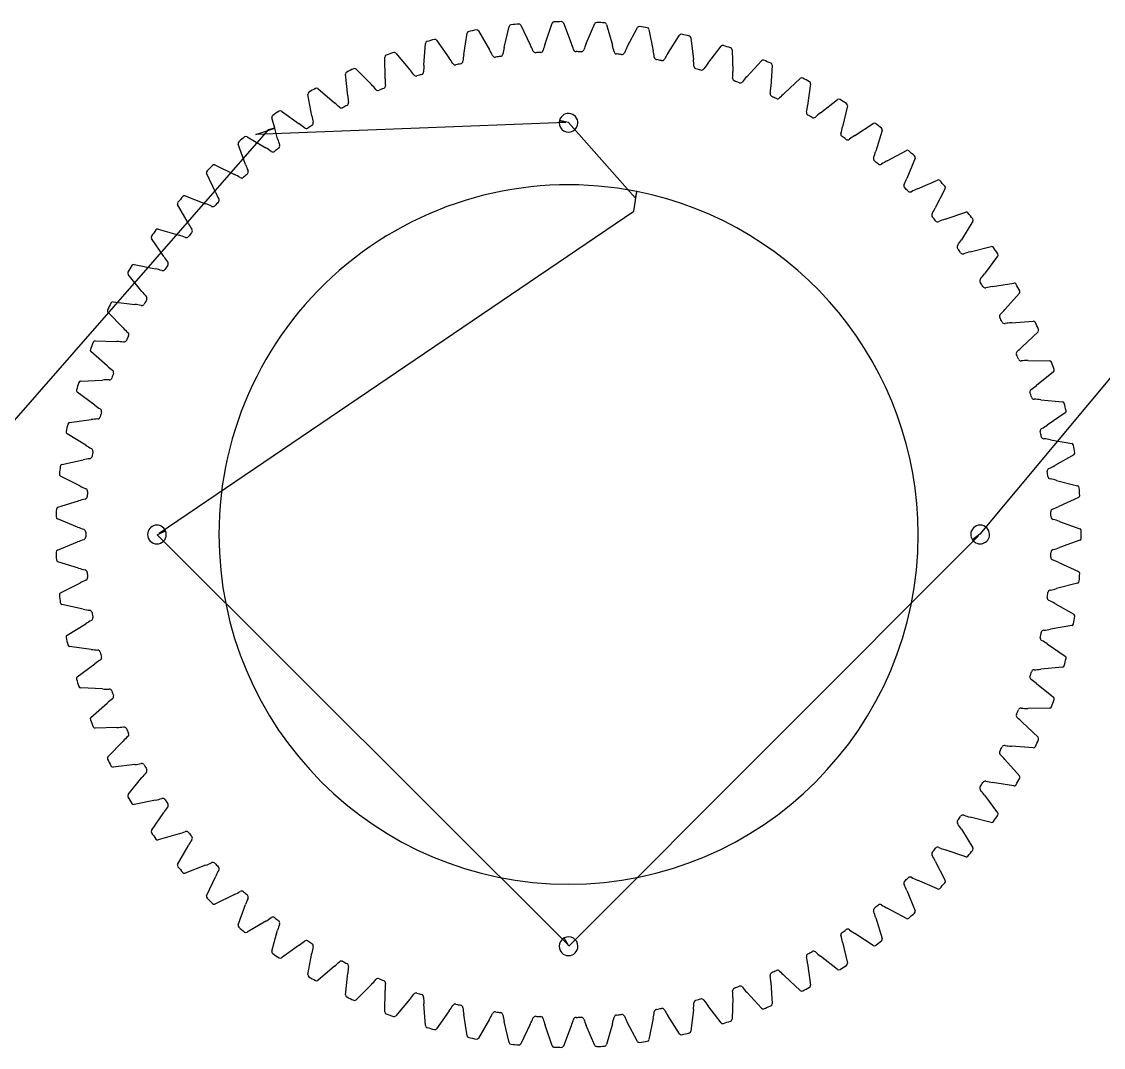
# Model space of a CAD drawing. Header units: inches. Extents: x 0.1 to 47.9, y 0.4 to 46.5.
# Drawn here: x 23.89 to 32.02, y 0.4 to 8.1 of the extents above; entities that cross this region are included whole.
import ezdxf

# ---------------------------------------------------------------- set-up
doc = ezdxf.new("R2010")
doc.units = ezdxf.units.IN
for name, color, linetype in [('10', 7, 'CONTINUOUS'), ('3', 7, 'CONTINUOUS'), ('9', 7, 'CONTINUOUS')]:
    doc.layers.add(name, color=color, linetype=linetype)

msp = doc.modelspace()

# ---------------------------------------------------------------- linework, layer by layer
at = {"layer": '10', "color": 10, "linetype": 'CONTINUOUS'}
for p, q in [((27.9798, 7.3437), (25.6516, 7.2535)), ((28.5002, 6.776), (28.0007, 7.3435)), ((25.7457, 7.2882), (23.0888, 4.2525)), ((33.2706, 6.8697), (31.0888, 4.2525)), ((24.9274, 4.2598), (28.4893, 6.6763)), ((27.9885, 1.1764), (24.9107, 4.2472)), ((31.0748, 4.2369), (28.0027, 1.161))]:
    msp.add_line(p, q, dxfattribs=at)
at = {"layer": '3', "color": 3, "linetype": 'CONTINUOUS'}
for p, q in [((27.517, 7.9052), (27.5554, 8.0639)), ((27.6419, 8.073), (27.7125, 7.9257)), ((27.8246, 7.9327), (27.8761, 8.0877)), ((27.9631, 8.0895), (28.021, 7.9369)), ((28.1334, 7.9345), (28.1977, 8.0846)), ((28.2845, 8.0791), (28.3295, 7.9222)), ((28.4412, 7.9104), (28.5179, 8.0546)), ((28.6039, 8.0419), (28.6356, 7.8817)), ((27.0094, 7.9597), (27.1035, 7.8263)), ((27.2129, 7.8519), (27.2378, 8.0133)), ((27.3233, 8.0296), (27.4059, 7.8887)), ((28.746, 7.8607), (28.8344, 7.9979)), ((28.9191, 7.9781), (28.9373, 7.8158)), ((26.9142, 7.7734), (26.9256, 7.9363)), ((29.0455, 7.7856), (29.1451, 7.915)), ((29.2278, 7.8881), (29.2324, 7.7249)), ((26.6232, 7.6702), (26.6209, 7.8335)), ((26.7024, 7.8638), (26.8074, 7.7387)), ((29.3377, 7.6857), (29.4478, 7.8063)), ((26.4046, 7.7426), (26.5196, 7.6267)), ((29.5279, 7.7726), (29.5188, 7.6096)), ((26.3418, 7.543), (26.3259, 7.7055)), ((29.6205, 7.5617), (29.7403, 7.6727)), ((26.1179, 7.5968), (26.2423, 7.491)), ((29.8173, 7.6324), (29.7946, 7.4707)), ((26.0721, 7.3927), (26.0426, 7.5533)), ((29.8919, 7.4145), (30.0206, 7.5151)), ((25.8445, 7.4276), (25.9772, 7.3325)), ((30.094, 7.4685), (30.0578, 7.3092)), ((25.7945, 7.2992), (25.7731, 7.3779)), ((30.1501, 7.2451), (30.2867, 7.3345)), ((25.5862, 7.2361), (25.7264, 7.1524)), ((25.8159, 7.2204), (25.7945, 7.2992)), ((30.356, 7.2819), (30.3066, 7.1263)), ((25.575, 7.0272), (25.5191, 7.1806)), ((30.3931, 7.0547), (30.5368, 7.1324)), ((30.6014, 7.0742), (30.5392, 6.9232)), ((25.3447, 7.0236), (25.4915, 6.952)), ((25.3511, 6.8145), (25.2826, 6.9628)), ((30.6194, 6.8446), (30.7691, 6.91)), ((30.8286, 6.8466), (30.754, 6.7014)), ((25.122, 6.7917), (25.2742, 6.7326)), ((25.1458, 6.5839), (25.0651, 6.7259)), ((30.8274, 6.6163), (30.9819, 6.669)), ((31.036, 6.6008), (30.9494, 6.4623)), ((24.9194, 6.542), (25.076, 6.4958)), ((24.9605, 6.3369), (24.8683, 6.4716)), ((31.0155, 6.3714), (31.1739, 6.4109)), ((31.222, 6.3385), (31.1242, 6.2078)), ((24.7384, 6.2761), (24.8984, 6.2433)), ((24.7966, 6.0752), (24.6933, 6.2017)), ((31.1824, 6.1117), (31.3436, 6.1378)), ((31.3855, 6.0616), (31.2771, 5.9395)), ((24.5803, 5.9961), (24.7424, 5.9768)), ((24.6551, 5.8007), (24.5416, 5.9182)), ((31.327, 5.8388), (31.4898, 5.8514)), ((31.5252, 5.7719), (31.4069, 5.6593)), ((24.4462, 5.7038), (24.6094, 5.6981)), ((24.537, 5.5154), (24.4142, 5.623)), ((31.4483, 5.5549), (31.6116, 5.5537)), ((31.6402, 5.4716), (31.5129, 5.3693)), ((24.337, 5.4014), (24.5001, 5.4093)), ((24.4433, 5.2212), (24.3118, 5.3181)), ((31.5454, 5.2617), (31.708, 5.247)), ((31.7296, 5.1627), (31.5943, 5.0714)), ((24.2535, 5.0908), (24.4154, 5.1124)), ((24.3745, 4.9202), (24.2354, 5.0057)), ((31.6176, 4.9615), (31.7784, 4.9332)), ((24.1963, 4.7744), (24.3558, 4.8094)), ((31.7929, 4.8474), (31.6504, 4.7678)), ((24.3311, 4.6145), (24.1854, 4.6881)), ((31.6645, 4.6563), (31.8223, 4.6146)), ((24.1657, 4.4542), (24.3217, 4.5025)), ((31.8296, 4.5279), (31.6809, 4.4605)), ((24.3135, 4.3062), (24.1621, 4.3673)), ((31.6856, 4.3483), (31.8395, 4.2935)), ((24.1621, 4.1327), (24.3135, 4.1938)), ((31.8395, 4.2065), (31.6856, 4.1517)), ((24.3217, 3.9975), (24.1657, 4.0458)), ((31.6809, 4.0395), (31.8296, 3.9721)), ((24.1854, 3.8119), (24.3311, 3.8855)), ((31.8223, 3.8854), (31.6645, 3.8437)), ((24.3558, 3.6906), (24.1963, 3.7256)), ((31.6504, 3.7322), (31.7929, 3.6526)), ((24.2354, 3.4943), (24.3745, 3.5798)), ((31.7784, 3.5668), (31.6176, 3.5385)), ((31.5943, 3.4286), (31.7296, 3.3373)), ((24.4154, 3.3876), (24.2535, 3.4092)), ((24.3118, 3.1819), (24.4433, 3.2788)), ((31.708, 3.253), (31.5454, 3.2383)), ((24.5001, 3.0907), (24.337, 3.0986)), ((31.5129, 3.1307), (31.6402, 3.0284)), ((24.4142, 2.877), (24.537, 2.9846)), ((31.6116, 2.9463), (31.4483, 2.9451)), ((24.6094, 2.8019), (24.4462, 2.7962)), ((31.4069, 2.8407), (31.5252, 2.7281)), ((24.5416, 2.5818), (24.6551, 2.6993)), ((31.4898, 2.6486), (31.327, 2.6612)), ((24.7424, 2.5232), (24.5803, 2.5039)), ((31.2771, 2.5605), (31.3855, 2.4384)), ((24.6933, 2.2983), (24.7966, 2.4248)), ((31.3436, 2.3622), (31.1824, 2.3883)), ((31.1242, 2.2922), (31.222, 2.1615)), ((24.8984, 2.2567), (24.7384, 2.2239)), ((24.8683, 2.0284), (24.9605, 2.1631)), ((31.1739, 2.0891), (31.0155, 2.1286)), ((30.9494, 2.0377), (31.036, 1.8992)), ((25.076, 2.0042), (24.9194, 1.958)), ((25.0651, 1.7741), (25.1458, 1.9161)), ((30.9819, 1.831), (30.8274, 1.8837)), ((30.754, 1.7986), (30.8286, 1.6534)), ((25.2742, 1.7674), (25.122, 1.7083)), ((25.2826, 1.5372), (25.3511, 1.6855)), ((30.7691, 1.59), (30.6194, 1.6554)), ((25.4915, 1.548), (25.3447, 1.4764)), ((30.5392, 1.5768), (30.6014, 1.4258)), ((25.5191, 1.3194), (25.575, 1.4728)), ((30.5368, 1.3676), (30.3931, 1.4453)), ((25.7264, 1.3476), (25.5862, 1.2639)), ((30.3066, 1.3737), (30.356, 1.2181)), ((25.7731, 1.1221), (25.8159, 1.2796)), ((30.2867, 1.1655), (30.1501, 1.2549)), ((25.9772, 1.1675), (25.8445, 1.0724)), ((30.0578, 1.1908), (30.094, 1.0315)), ((26.0426, 0.9467), (26.0721, 1.1073)), ((30.0206, 0.9849), (29.8919, 1.0855)), ((26.2423, 1.009), (26.1179, 0.9032)), ((29.7946, 1.0293), (29.8173, 0.8676)), ((26.3259, 0.7945), (26.3418, 0.957)), ((29.7403, 0.8273), (29.6205, 0.9383)), ((26.5196, 0.8733), (26.4046, 0.7574)), ((26.6209, 0.6665), (26.6232, 0.8298)), ((29.4478, 0.6937), (29.3377, 0.8143)), ((29.5188, 0.8904), (29.5279, 0.7274)), ((26.8074, 0.7613), (26.7024, 0.6362)), ((29.2324, 0.7751), (29.2278, 0.6119)), ((26.9256, 0.5637), (26.9142, 0.7266)), ((27.1035, 0.6737), (27.0094, 0.5403)), ((28.9373, 0.6842), (28.9191, 0.5219)), ((29.1451, 0.585), (29.0455, 0.7144)), ((27.2378, 0.4867), (27.2129, 0.6481)), ((27.4059, 0.6113), (27.3233, 0.4704)), ((27.5554, 0.4361), (27.517, 0.5948)), ((27.7125, 0.5743), (27.6419, 0.427)), ((28.3295, 0.5778), (28.2845, 0.4209)), ((28.5179, 0.4454), (28.4412, 0.5896)), ((28.6356, 0.6183), (28.6039, 0.4581)), ((28.8344, 0.5021), (28.746, 0.6393)), ((27.8761, 0.4123), (27.8246, 0.5673)), ((28.021, 0.5631), (27.9631, 0.4105)), ((28.1977, 0.4154), (28.1334, 0.5655))]:
    msp.add_line(p, q, dxfattribs=at)
for centre, radius, start, end in [((27.5707, 8.0602), 0.0157, 96.4288, 166.3991), ((28, 4.25), 3.85, 95.5712, 96.4288), ((27.6278, 8.0662), 0.0157, 25.6009, 95.5712), ((27.891, 8.0827), 0.0157, 91.6288, 161.5991), ((28, 4.25), 3.85, 90.7712, 91.6288), ((27.9484, 8.0839), 0.0157, 20.8009, 90.7712), ((28.2121, 8.0784), 0.0157, 86.8288, 156.7991), ((28, 4.25), 3.85, 85.9712, 86.8288), ((28.2694, 8.0748), 0.0157, 16.0009, 85.9712), ((28.5317, 8.0472), 0.0157, 82.0288, 151.9991), ((28, 4.25), 3.85, 81.1712, 82.0288), ((28.5885, 8.0389), 0.0157, 11.2009, 81.1712), ((28, 4.25), 3.85, 105.1712, 106.0288), ((26.9966, 7.9507), 0.0157, 35.2009, 105.1712), ((27.2534, 8.0109), 0.0157, 101.2288, 171.1991), ((28, 4.25), 3.85, 100.3712, 101.2288), ((27.3097, 8.0216), 0.0157, 30.4009, 100.3712), ((28.8476, 7.9894), 0.0157, 77.2288, 147.1991), ((28, 4.25), 3.85, 76.3712, 77.2288), ((28.9035, 7.9763), 0.0157, 6.4009, 76.3712), ((26.9413, 7.9352), 0.0157, 106.0288, 175.9991), ((27.0605, 7.6708), 0.4084, 25.26406, 32.25763), ((27.9107, 7.7963), 0.4084, 164.54237, 171.53594), ((27.3501, 7.7374), 0.4084, 20.46406, 27.45763), ((27.7523, 7.8875), 0.0209, 200.46406, 273.89603), ((27.7899, 7.8898), 0.0209, 273.30397, 346.73594), ((28.2077, 7.7913), 0.4084, 159.74237, 166.73594), ((27.6442, 7.7795), 0.4084, 15.66406, 22.65763), ((28.0575, 7.8954), 0.0209, 195.66406, 269.09603), ((28.0952, 7.8947), 0.0209, 268.50397, 341.93594), ((28.5033, 7.7615), 0.4084, 154.94237, 161.93594), ((27.9407, 7.7969), 0.4084, 10.86406, 17.85763), ((28.7954, 7.7071), 0.4084, 150.14237, 157.13594), ((28.2378, 7.7895), 0.4084, 6.06406, 13.05763), ((29.1575, 7.9054), 0.0157, 72.4288, 142.3991), ((28, 4.25), 3.85, 71.5712, 72.4288), ((29.2121, 7.8877), 0.0157, 1.6009, 71.5712), ((26.6366, 7.8337), 0.0157, 110.8288, 180.7991), ((28, 4.25), 3.85, 109.9712, 110.8288), ((26.6904, 7.8537), 0.0157, 40.0009, 109.9712), ((26.7776, 7.5802), 0.4084, 30.06406, 37.05763), ((27.1858, 7.8038), 0.0209, 282.90397, 356.33594), ((27.6142, 7.7764), 0.4084, 169.34237, 176.33594), ((27.4488, 7.854), 0.0209, 205.26406, 278.69603), ((28, 4.25), 3.625, 98.10397, 98.69603), ((27.486, 7.8595), 0.0209, 278.10397, 351.53594), ((28, 4.25), 3.625, 93.30397, 93.89603), ((28, 4.25), 3.625, 88.50397, 89.09603), ((28.3624, 7.8778), 0.0209, 190.86406, 264.29603), ((28, 4.25), 3.625, 83.70397, 84.29603), ((28.3998, 7.8739), 0.0209, 263.70397, 337.13594), ((28.6647, 7.8348), 0.0209, 186.06406, 259.49603), ((28, 4.25), 3.625, 78.90397, 79.49603), ((28.7017, 7.8277), 0.0209, 258.90397, 332.33594), ((29.0819, 7.6284), 0.4084, 145.34237, 152.33594), ((28.5331, 7.7571), 0.4084, 1.26406, 8.25763), ((29.4594, 7.7957), 0.0157, 67.6288, 137.5991), ((28, 4.25), 3.85, 66.7712, 67.6288), ((26.3415, 7.7071), 0.0157, 115.6288, 185.5991), ((28, 4.25), 3.85, 114.7712, 115.6288), ((26.3934, 7.7315), 0.0157, 44.8009, 114.7712), ((26.5032, 7.4662), 0.4084, 34.86406, 41.85763), ((26.8913, 7.7232), 0.0209, 287.70397, 1.13594), ((27.3205, 7.7317), 0.4084, 174.14237, 181.13594), ((27.1491, 7.7952), 0.0209, 210.06406, 283.49603), ((28, 4.25), 3.625, 102.90397, 103.49603), ((28.9623, 7.7666), 0.0209, 181.26406, 254.69603), ((28, 4.25), 3.625, 74.10397, 74.69603), ((28.9986, 7.7565), 0.0209, 254.10397, 327.53594), ((29.3608, 7.526), 0.4084, 140.54237, 147.53594), ((28.8247, 7.7002), 0.4084, 356.46406, 3.45763), ((29.5123, 7.7735), 0.0157, 356.8009, 66.7712), ((27.0316, 7.6627), 0.4084, 178.94237, 185.93594), ((26.8555, 7.7116), 0.0209, 214.86406, 288.29603), ((28, 4.25), 3.625, 107.70397, 108.29603), ((29.2532, 7.6738), 0.0209, 176.46406, 249.89603), ((28, 4.25), 3.625, 69.30397, 69.89603), ((29.2885, 7.6606), 0.0209, 249.30397, 322.73594), ((29.6302, 7.4007), 0.4084, 135.74237, 142.73594), ((29.7509, 7.6612), 0.0157, 62.8288, 132.7991), ((28, 4.25), 3.85, 61.9712, 62.8288), ((29.8018, 7.6346), 0.0157, 352.0009, 61.9712), ((26.0581, 7.5562), 0.0157, 120.4288, 190.3991), ((28, 4.25), 3.85, 119.5712, 120.4288), ((26.1078, 7.5848), 0.0157, 49.6009, 119.5712), ((26.2393, 7.3297), 0.4084, 39.66406, 46.65763), ((26.5698, 7.6037), 0.0209, 219.66406, 293.09603), ((28, 4.25), 3.625, 112.50397, 113.09603), ((26.6045, 7.6183), 0.0209, 292.50397, 5.93594), ((29.5353, 7.5569), 0.0209, 171.66406, 245.09603), ((29.1105, 7.6191), 0.4084, 351.66406, 358.65763), ((29.8881, 7.2532), 0.4084, 130.94237, 137.93594), ((25.9878, 7.1715), 0.4084, 44.46406, 51.45763), ((26.3276, 7.4897), 0.0209, 297.30397, 10.73594), ((26.7494, 7.5697), 0.4084, 183.74237, 190.73594), ((28, 4.25), 3.625, 64.50397, 65.09603), ((29.5694, 7.5408), 0.0209, 244.50397, 317.93594), ((30.0302, 7.5027), 0.0157, 58.0288, 127.9991), ((28, 4.25), 3.85, 57.1712, 58.0288), ((30.0787, 7.4719), 0.0157, 347.2009, 57.1712), ((25.7882, 7.3821), 0.0157, 125.2288, 195.1991), ((28, 4.25), 3.85, 124.3712, 125.2288), ((25.8353, 7.4148), 0.0157, 54.4009, 124.3712), ((26.476, 7.4534), 0.4084, 188.54237, 195.53594), ((26.2942, 7.4722), 0.0209, 224.46406, 297.89603), ((28, 4.25), 3.625, 117.30397, 117.89603), ((28, 7.3406), 0.0703, 345, 165), ((29.8066, 7.4168), 0.0209, 166.86406, 240.29603), ((29.3885, 7.5144), 0.4084, 346.86406, 353.85763), ((28, 4.25), 3.625, 59.70397, 60.29603), ((30.1328, 7.0847), 0.4084, 126.14237, 133.13594), ((25.7504, 6.9929), 0.4084, 49.26406, 56.25763), ((28, 4.25), 3.625, 122.10397, 122.69603), ((26.0624, 7.3384), 0.0209, 302.10397, 15.53594), ((28, 7.3406), 0.0703, 165, 345), ((29.8392, 7.398), 0.0209, 239.70397, 313.13594), ((30.2953, 7.3214), 0.0157, 53.2288, 123.1991), ((28, 4.25), 3.85, 52.3712, 53.2288), ((28, 4.25), 3.85, 129.1712, 130.0288), ((25.5781, 7.2226), 0.0157, 59.2009, 129.1712), ((26.0306, 7.3182), 0.0209, 229.26406, 302.69603), ((30.0653, 7.2545), 0.0209, 162.06406, 235.49603), ((29.6568, 7.3867), 0.4084, 342.06406, 349.05763), ((28, 4.25), 3.625, 54.90397, 55.49603), ((30.3625, 6.8963), 0.4084, 121.34237, 128.33594), ((30.341, 7.2867), 0.0157, 342.4009, 52.3712), ((25.5339, 7.186), 0.0157, 130.0288, 199.9991), ((25.5288, 6.795), 0.4084, 54.06406, 61.05763), ((28, 4.25), 3.625, 126.90397, 127.49603), ((26.2133, 7.3146), 0.4084, 193.34237, 200.33594), ((25.8107, 7.1654), 0.0209, 306.90397, 20.33594), ((30.0962, 7.233), 0.0209, 234.90397, 308.33594), ((25.7807, 7.1426), 0.0209, 234.06406, 307.49603), ((30.3094, 7.0712), 0.0209, 157.26406, 230.69603), ((29.9135, 7.2371), 0.4084, 337.26406, 344.25763), ((30.5442, 7.1186), 0.0157, 48.4288, 118.3991), ((28, 4.25), 3.85, 47.5712, 48.4288), ((30.5869, 7.0802), 0.0157, 337.6009, 47.5712), ((28, 4.25), 3.85, 133.9712, 134.8288), ((25.3379, 7.0095), 0.0157, 64.0009, 133.9712), ((25.9631, 7.1544), 0.4084, 198.14237, 205.13594), ((28, 4.25), 3.625, 50.10397, 50.69603), ((30.3385, 7.0472), 0.0209, 230.10397, 303.53594), ((30.5756, 6.6893), 0.4084, 116.54237, 123.53594), ((25.2969, 6.9693), 0.0157, 134.8288, 204.7991), ((25.3245, 6.5793), 0.4084, 58.86406, 65.85763), ((25.5465, 6.9468), 0.0209, 238.86406, 312.29603), ((28, 4.25), 3.625, 131.70397, 132.29603), ((25.5744, 6.972), 0.0209, 311.70397, 25.13594), ((30.1567, 7.0665), 0.4084, 332.46406, 339.45763), ((30.7754, 6.8956), 0.0157, 43.6288, 113.5991), ((28, 4.25), 3.85, 42.7712, 43.6288), ((28, 4.25), 2.625, 78.75, 180), ((28, 4.25), 2.625, 360, 78.75), ((30.5374, 6.868), 0.0209, 152.46406, 225.89603), ((28, 4.25), 3.625, 45.30397, 45.89603), ((30.5643, 6.8417), 0.0209, 225.30397, 298.73594), ((30.7707, 6.4652), 0.4084, 111.74237, 118.73594), ((30.8146, 6.8538), 0.0157, 332.8009, 42.7712), ((25.0788, 6.7336), 0.0157, 139.6288, 209.5991), ((28, 4.25), 3.85, 138.7712, 139.6288), ((25.1163, 6.7771), 0.0157, 68.8009, 138.7712), ((28, 4.25), 3.625, 136.50397, 137.09603), ((25.7272, 6.9737), 0.4084, 202.94237, 209.93594), ((25.3552, 6.7595), 0.0209, 316.50397, 29.93594), ((25.1389, 6.3473), 0.4084, 63.66406, 70.65763), ((25.3294, 6.732), 0.0209, 243.66406, 317.09603), ((30.3848, 6.8762), 0.4084, 327.66406, 334.65763), ((30.987, 6.6541), 0.0157, 38.8288, 108.7991), ((28, 4.25), 3.85, 37.9712, 38.8288), ((25.5073, 6.774), 0.4084, 207.74237, 214.73594), ((30.7476, 6.6465), 0.0209, 147.66406, 221.09603), ((28, 4.25), 3.625, 40.50397, 41.09603), ((30.7722, 6.618), 0.0209, 220.50397, 293.93594), ((30.9464, 6.2256), 0.4084, 106.94237, 113.93594), ((31.0226, 6.6091), 0.0157, 328.0009, 37.9712), ((28, 4.25), 3.85, 143.5712, 144.4288), ((24.9149, 6.5269), 0.0157, 73.6009, 143.5712), ((28, 4.25), 3.625, 141.30397, 141.89603), ((25.1545, 6.5294), 0.0209, 321.30397, 34.73594), ((24.8812, 6.4805), 0.0157, 144.4288, 214.3991), ((24.9735, 6.1005), 0.4084, 68.46406, 75.45763), ((25.1311, 6.4998), 0.0209, 248.46406, 321.89603), ((30.9385, 6.4082), 0.0209, 142.86406, 216.29603), ((30.5962, 6.6674), 0.4084, 322.86406, 329.85763), ((25.3048, 6.5566), 0.4084, 212.54237, 219.53594), ((28, 4.25), 3.625, 35.70397, 36.29603), ((30.9606, 6.3777), 0.0209, 215.70397, 289.13594), ((31.1014, 5.9721), 0.4084, 102.14237, 109.13594), ((31.1777, 6.3957), 0.0157, 34.0288, 103.9991), ((28, 4.25), 3.85, 33.1712, 34.0288), ((31.2095, 6.3479), 0.0157, 323.2009, 33.1712), ((28, 4.25), 3.85, 148.3712, 149.2288), ((24.7352, 6.2608), 0.0157, 78.4009, 148.3712), ((28, 4.25), 3.625, 146.10397, 146.69603), ((24.9737, 6.2833), 0.0209, 326.10397, 39.53594), ((24.7055, 6.2117), 0.0157, 149.2288, 219.1991), ((24.8292, 5.8408), 0.4084, 73.26406, 80.25763), ((24.9529, 6.2519), 0.0209, 253.26406, 326.69603), ((30.7894, 6.4417), 0.4084, 318.06406, 325.05763), ((31.1088, 6.1548), 0.0209, 138.06406, 211.49603), ((28, 4.25), 3.625, 30.90397, 31.49603), ((31.1283, 6.1225), 0.0209, 210.90397, 284.33594), ((31.2346, 5.7066), 0.4084, 97.34237, 104.33594), ((31.3461, 6.1223), 0.0157, 29.2288, 99.1991), ((28, 4.25), 3.85, 28.3712, 29.2288), ((25.1213, 6.3229), 0.4084, 217.34237, 224.33594), ((28, 4.25), 3.625, 150.90397, 151.49603), ((24.8142, 6.0229), 0.0209, 330.90397, 44.33594), ((31.3737, 6.072), 0.0157, 318.4009, 28.3712), ((24.5529, 5.9291), 0.0157, 154.0288, 223.9991), ((28, 4.25), 3.85, 153.1712, 154.0288), ((24.5784, 5.9805), 0.0157, 83.2009, 153.1712), ((24.7073, 5.5699), 0.4084, 78.06406, 85.05763), ((24.796, 5.9899), 0.0209, 258.06406, 331.49603), ((30.963, 6.2006), 0.4084, 313.26406, 320.25763), ((31.2573, 5.8879), 0.0209, 133.26406, 206.69603), ((28, 4.25), 3.625, 26.10397, 26.69603), ((31.491, 5.8357), 0.0157, 24.4288, 94.3991), ((24.9579, 6.0748), 0.4084, 222.14237, 229.13594), ((31.274, 5.8542), 0.0209, 206.10397, 279.53594), ((31.3451, 5.4308), 0.4084, 92.54237, 99.53594), ((28, 4.25), 3.85, 23.5712, 24.4288), ((31.5144, 5.7833), 0.0157, 313.6009, 23.5712), ((28, 4.25), 3.85, 157.9712, 158.8288), ((24.4456, 5.6881), 0.0157, 88.0009, 157.9712), ((24.6084, 5.2897), 0.4084, 82.86406, 89.85763), ((24.6617, 5.7157), 0.0209, 262.86406, 336.29603), ((28, 4.25), 3.625, 155.70397, 156.29603), ((24.677, 5.7501), 0.0209, 335.70397, 49.13594), ((24.4245, 5.6348), 0.0157, 158.8288, 228.7991), ((31.3829, 5.6096), 0.0209, 128.46406, 201.89603), ((31.1158, 5.9458), 0.4084, 308.46406, 315.45763), ((28, 4.25), 3.625, 21.30397, 21.89603), ((31.3968, 5.5746), 0.0209, 201.30397, 274.73594), ((31.4322, 5.1468), 0.4084, 87.74237, 94.73594), ((31.6115, 5.538), 0.0157, 19.6288, 89.5991), ((28, 4.25), 3.85, 18.7712, 19.6288), ((24.8159, 5.8138), 0.4084, 226.94237, 233.93594), ((28, 4.25), 3.625, 160.50397, 161.09603), ((24.5631, 5.4668), 0.0209, 340.50397, 53.93594), ((31.6304, 5.4838), 0.0157, 308.8009, 18.7712), ((28, 4.25), 3.85, 162.7712, 163.6288), ((24.3378, 5.3857), 0.0157, 92.8009, 162.7712), ((24.5333, 5.0023), 0.4084, 87.66406, 94.65763), ((24.5507, 5.4312), 0.0209, 267.66406, 341.09603), ((31.2468, 5.6791), 0.4084, 303.66406, 310.65763), ((24.3212, 5.3307), 0.0157, 163.6288, 233.5991), ((31.4848, 5.3218), 0.0209, 123.66406, 197.09603), ((28, 4.25), 3.625, 16.50397, 17.09603), ((31.4957, 5.2857), 0.0209, 196.50397, 269.93594), ((24.6962, 5.5419), 0.4084, 231.74237, 238.73594), ((31.4952, 4.8564), 0.4084, 82.94237, 89.93594), ((31.7066, 5.2313), 0.0157, 14.8288, 84.7991), ((28, 4.25), 3.85, 13.9712, 14.8288), ((24.4825, 4.7095), 0.4084, 92.46406, 99.45763), ((24.464, 5.1384), 0.0209, 272.46406, 345.89603), ((24.4734, 5.1749), 0.0209, 345.30397, 58.73594), ((28, 4.25), 3.625, 165.30397, 165.89603), ((31.7209, 5.1757), 0.0157, 304.0009, 13.9712), ((28, 4.25), 3.85, 167.5712, 168.4288), ((24.2556, 5.0752), 0.0157, 97.6009, 167.5712), ((31.5623, 5.0264), 0.0209, 118.86406, 192.29603), ((31.355, 5.4024), 0.4084, 298.86406, 305.85763), ((24.2436, 5.0191), 0.0157, 168.4288, 238.3991), ((28, 4.25), 3.625, 11.70397, 12.29603), ((31.5701, 4.9896), 0.0209, 191.70397, 265.13594), ((31.5337, 4.5618), 0.4084, 78.14237, 85.13594), ((24.5997, 5.2609), 0.4084, 236.54237, 243.53594), ((24.4083, 4.8766), 0.0209, 350.10397, 63.53594), ((31.7757, 4.9177), 0.0157, 10.0288, 79.9991), ((28, 4.25), 3.85, 9.1712, 10.0288), ((24.4563, 4.4136), 0.4084, 97.26406, 104.25763), ((24.4021, 4.8394), 0.0209, 277.26406, 350.69603), ((28, 4.25), 3.625, 170.10397, 170.69603), ((31.7853, 4.8611), 0.0157, 299.2009, 9.1712), ((28, 4.25), 3.85, 172.3712, 173.2288), ((24.1996, 4.759), 0.0157, 102.4009, 172.3712), ((31.6147, 4.7256), 0.0209, 114.06406, 187.49603), ((28, 4.25), 3.625, 6.90397, 7.49603), ((31.4397, 5.1176), 0.4084, 294.06406, 301.05763), ((24.1925, 4.7021), 0.0157, 173.2288, 243.1991), ((31.6195, 4.6883), 0.0209, 186.90397, 260.33594), ((31.5474, 4.265), 0.4084, 73.34237, 80.33594), ((24.527, 4.9728), 0.4084, 241.34237, 248.33594), ((24.3685, 4.5738), 0.0209, 354.90397, 68.33594), ((28, 4.25), 3.625, 174.90397, 175.49603), ((31.8183, 4.5994), 0.0157, 5.2288, 75.1991), ((28, 4.25), 3.85, 4.3712, 5.2288), ((24.4551, 4.1165), 0.4084, 102.06406, 109.05763), ((24.3654, 4.5363), 0.0209, 282.06406, 355.49603), ((31.8231, 4.5422), 0.0157, 294.4009, 4.3712), ((28, 4.25), 3.85, 177.1712, 178.0288), ((24.1704, 4.4392), 0.0157, 107.2009, 177.1712), ((31.6419, 4.4215), 0.0209, 109.26406, 182.69603), ((28, 4.25), 3.625, 2.10397, 2.69603), ((31.5002, 4.8268), 0.4084, 289.26406, 296.25763), ((24.168, 4.3819), 0.0157, 178.0288, 247.9991), ((24.4787, 4.6797), 0.4084, 246.14237, 253.13594), ((24.9094, 4.25), 0.0703, 22.5, 180), ((31.0906, 4.25), 0.0703, 360, 180), ((31.6434, 4.3839), 0.0209, 182.10397, 255.53594), ((31.5362, 3.9681), 0.4084, 68.54237, 75.53594), ((24.3541, 4.2688), 0.0209, 359.70397, 73.13594), ((24.3541, 4.2312), 0.0209, 286.86406, 0.29603), ((28, 4.25), 3.625, 179.70397, 180.29603), ((24.9094, 4.25), 0.0703, 180, 360), ((24.9094, 4.25), 0.0703, 360, 22.5), ((28, 4.25), 2.625, 180, 360), ((31.0906, 4.25), 0.0703, 180, 213.75), ((31.0906, 4.25), 0.0703, 213.75, 0), ((31.8342, 4.2787), 0.0157, 0.4288, 70.3991), ((28, 4.25), 3.85, 359.5712, 0.4288), ((24.4787, 3.8203), 0.4084, 106.86406, 113.85763), ((31.5362, 4.5319), 0.4084, 284.46406, 291.45763), ((31.8342, 4.2213), 0.0157, 289.6009, 359.5712), ((24.168, 4.1181), 0.0157, 112.0009, 181.9712), ((28, 4.25), 3.85, 181.9712, 182.8288), ((28, 4.25), 3.625, 357.30397, 357.89603), ((31.6419, 4.0785), 0.0209, 177.30397, 250.73594), ((31.6434, 4.1161), 0.0209, 104.46406, 177.89603), ((24.1704, 4.0608), 0.0157, 182.8288, 252.7991), ((24.4551, 4.3835), 0.4084, 250.94237, 257.93594), ((24.3654, 3.9637), 0.0209, 4.50397, 77.93594), ((31.5002, 3.6732), 0.4084, 63.74237, 70.73594), ((24.527, 3.5272), 0.4084, 111.66406, 118.65763), ((24.3685, 3.9262), 0.0209, 291.66406, 5.09603), ((28, 4.25), 3.625, 184.50397, 185.09603), ((31.8183, 3.9006), 0.0157, 284.8009, 354.7712), ((31.8231, 3.9578), 0.0157, 355.6288, 65.5991), ((28, 4.25), 3.85, 354.7712, 355.6288), ((31.6195, 3.8117), 0.0209, 99.66406, 173.09603), ((31.5474, 4.235), 0.4084, 279.66406, 286.65763), ((24.1925, 3.7979), 0.0157, 116.8009, 186.7712), ((28, 4.25), 3.85, 186.7712, 187.6288), ((24.1996, 3.741), 0.0157, 187.6288, 257.5991), ((31.6147, 3.7744), 0.0209, 172.50397, 245.93594), ((28, 4.25), 3.625, 352.50397, 353.09603), ((31.4397, 3.3824), 0.4084, 58.94237, 65.93594), ((24.4563, 4.0864), 0.4084, 255.74237, 262.73594), ((24.4021, 3.6606), 0.0209, 9.30397, 82.73594), ((28, 4.25), 3.625, 189.30397, 189.89603), ((24.5997, 3.2391), 0.4084, 116.46406, 123.45763), ((24.4083, 3.6234), 0.0209, 296.46406, 9.89603), ((31.7757, 3.5823), 0.0157, 280.0009, 349.9712), ((28, 4.25), 3.85, 349.9712, 350.8288), ((31.7853, 3.6389), 0.0157, 350.8288, 60.7991), ((24.2436, 3.4809), 0.0157, 121.6009, 191.5712), ((28, 4.25), 3.625, 347.70397, 348.29603), ((31.5701, 3.5104), 0.0209, 94.86406, 168.29603), ((31.5337, 3.9382), 0.4084, 274.86406, 281.85763), ((28, 4.25), 3.85, 191.5712, 192.4288), ((24.2556, 3.4248), 0.0157, 192.4288, 262.3991), ((31.5623, 3.4736), 0.0209, 167.70397, 241.13594), ((31.355, 3.0976), 0.4084, 54.14237, 61.13594), ((24.4825, 3.7905), 0.4084, 260.54237, 267.53594), ((24.464, 3.3616), 0.0209, 14.10397, 87.53594), ((24.4734, 3.3251), 0.0209, 301.26406, 14.69603), ((28, 4.25), 3.625, 194.10397, 194.69603), ((31.7209, 3.3243), 0.0157, 346.0288, 55.9991), ((24.6962, 2.9581), 0.4084, 121.26406, 128.25763), ((31.7066, 3.2687), 0.0157, 275.2009, 345.1712), ((28, 4.25), 3.85, 345.1712, 346.0288), ((24.3212, 3.1693), 0.0157, 126.4009, 196.3712), ((31.4848, 3.1782), 0.0209, 162.90397, 236.33594), ((28, 4.25), 3.625, 342.90397, 343.49603), ((31.4957, 3.2143), 0.0209, 90.06406, 163.49603), ((31.4952, 3.6436), 0.4084, 270.06406, 277.05763), ((28, 4.25), 3.85, 196.3712, 197.2288), ((24.3378, 3.1143), 0.0157, 197.2288, 267.1991), ((24.5333, 3.4977), 0.4084, 265.34237, 272.33594), ((24.5507, 3.0688), 0.0209, 18.90397, 92.33594), ((31.2468, 2.8209), 0.4084, 49.34237, 56.33594), ((24.8159, 2.6862), 0.4084, 126.06406, 133.05763), ((28, 4.25), 3.625, 198.90397, 199.49603), ((24.5631, 3.0332), 0.0209, 306.06406, 19.49603), ((28, 4.25), 3.85, 340.3712, 341.2288), ((31.6304, 3.0162), 0.0157, 341.2288, 51.1991), ((28, 4.25), 3.625, 338.10397, 338.69603), ((31.3968, 2.9254), 0.0209, 85.26406, 158.69603), ((31.4322, 3.3532), 0.4084, 265.26406, 272.25763), ((31.6115, 2.962), 0.0157, 270.4009, 340.3712), ((24.4245, 2.8652), 0.0157, 131.2009, 201.1712), ((28, 4.25), 3.85, 201.1712, 202.0288), ((31.3829, 2.8904), 0.0209, 158.10397, 231.53594), ((31.1158, 2.5542), 0.4084, 44.54237, 51.53594), ((24.4456, 2.8119), 0.0157, 202.0288, 271.9991), ((24.6084, 3.2103), 0.4084, 270.14237, 277.13594), ((24.6617, 2.7843), 0.0209, 23.70397, 97.13594), ((28, 4.25), 3.625, 203.70397, 204.29603), ((24.9579, 2.4252), 0.4084, 130.86406, 137.85763), ((24.677, 2.7499), 0.0209, 310.86406, 24.29603), ((28, 4.25), 3.85, 335.5712, 336.4288), ((31.5144, 2.7167), 0.0157, 336.4288, 46.3991), ((31.2573, 2.6121), 0.0209, 153.30397, 226.73594), ((28, 4.25), 3.625, 333.30397, 333.89603), ((31.274, 2.6458), 0.0209, 80.46406, 153.89603), ((31.3451, 3.0692), 0.4084, 260.46406, 267.45763), ((31.491, 2.6643), 0.0157, 265.6009, 335.5712), ((24.5529, 2.5709), 0.0157, 136.0009, 205.9712), ((28, 4.25), 3.85, 205.9712, 206.8288), ((24.7073, 2.9301), 0.4084, 274.94237, 281.93594), ((24.796, 2.5101), 0.0209, 28.50397, 101.93594), ((28, 4.25), 3.625, 208.50397, 209.09603), ((30.963, 2.2994), 0.4084, 39.74237, 46.73594), ((24.5784, 2.5195), 0.0157, 206.8288, 276.7991), ((25.1213, 2.1771), 0.4084, 135.66406, 142.65763), ((24.8142, 2.4771), 0.0209, 315.66406, 29.09603), ((31.3737, 2.428), 0.0157, 331.6288, 41.5991), ((31.1088, 2.3452), 0.0209, 148.50397, 221.93594), ((28, 4.25), 3.625, 328.50397, 329.09603), ((31.1283, 2.3775), 0.0209, 75.66406, 149.09603), ((31.2346, 2.7934), 0.4084, 255.66406, 262.65763), ((31.3461, 2.3777), 0.0157, 260.8009, 330.7712), ((28, 4.25), 3.85, 330.7712, 331.6288), ((24.7055, 2.2883), 0.0157, 140.8009, 210.7712), ((28, 4.25), 3.85, 210.7712, 211.6288), ((30.7894, 2.0583), 0.4084, 34.94237, 41.93594), ((24.7352, 2.2392), 0.0157, 211.6288, 281.5991), ((24.8292, 2.6592), 0.4084, 279.74237, 286.73594), ((24.9529, 2.2481), 0.0209, 33.30397, 106.73594), ((25.3048, 1.9434), 0.4084, 140.46406, 147.45763), ((28, 4.25), 3.625, 213.30397, 213.89603), ((24.9737, 2.2167), 0.0209, 320.46406, 33.89603), ((28, 4.25), 3.625, 323.70397, 324.29603), ((30.9606, 2.1223), 0.0209, 70.86406, 144.29603), ((31.1014, 2.5279), 0.4084, 250.86406, 257.85763), ((28, 4.25), 3.85, 325.9712, 326.8288), ((31.2095, 2.1521), 0.0157, 326.8288, 36.7991), ((30.9385, 2.0918), 0.0209, 143.70397, 217.13594), ((30.5962, 1.8326), 0.4084, 30.14237, 37.13594), ((31.1777, 2.1043), 0.0157, 256.0009, 325.9712), ((24.8812, 2.0195), 0.0157, 145.6009, 215.5712), ((28, 4.25), 3.85, 215.5712, 216.4288), ((24.9149, 1.9731), 0.0157, 216.4288, 286.3991), ((24.9735, 2.3995), 0.4084, 284.54237, 291.53594), ((25.1311, 2.0002), 0.0209, 38.10397, 111.53594), ((25.5073, 1.726), 0.4084, 145.26406, 152.25763), ((28, 4.25), 3.625, 218.10397, 218.69603), ((25.1545, 1.9706), 0.0209, 325.26406, 38.69603), ((28, 4.25), 3.625, 318.90397, 319.49603), ((30.7722, 1.882), 0.0209, 66.06406, 139.49603), ((30.9464, 2.2744), 0.4084, 246.06406, 253.05763), ((28, 4.25), 3.85, 321.1712, 322.0288), ((31.0226, 1.8909), 0.0157, 322.0288, 31.9991), ((25.3294, 1.768), 0.0209, 42.90397, 116.33594), ((30.7476, 1.8535), 0.0209, 138.90397, 212.33594), ((30.3848, 1.6238), 0.4084, 25.34237, 32.33594), ((30.987, 1.8459), 0.0157, 251.2009, 321.1712), ((25.0788, 1.7664), 0.0157, 150.4009, 220.3712), ((28, 4.25), 3.85, 220.3712, 221.2288), ((25.1163, 1.7229), 0.0157, 221.2288, 291.1991), ((25.1389, 2.1527), 0.4084, 289.34237, 296.33594), ((28, 4.25), 3.625, 222.90397, 223.49603), ((25.7272, 1.5263), 0.4084, 150.06406, 157.05763), ((25.3552, 1.7405), 0.0209, 330.06406, 43.49603), ((30.5374, 1.632), 0.0209, 134.10397, 207.53594), ((28, 4.25), 3.625, 314.10397, 314.69603), ((30.5643, 1.6583), 0.0209, 61.26406, 134.69603), ((30.7707, 2.0348), 0.4084, 241.26406, 248.25763), ((28, 4.25), 3.85, 316.3712, 317.2288), ((30.8146, 1.6462), 0.0157, 317.2288, 27.1991), ((25.3245, 1.9207), 0.4084, 294.14237, 301.13594), ((25.5465, 1.5532), 0.0209, 47.70397, 121.13594), ((28, 4.25), 3.625, 227.70397, 228.29603), ((25.5744, 1.528), 0.0209, 334.86406, 48.29603), ((30.1567, 1.4335), 0.4084, 20.54237, 27.53594), ((30.7754, 1.6044), 0.0157, 246.4009, 316.3712), ((25.2969, 1.5307), 0.0157, 155.2009, 225.1712), ((28, 4.25), 3.85, 225.1712, 226.0288), ((25.3379, 1.4905), 0.0157, 226.0288, 295.9991), ((25.9631, 1.3456), 0.4084, 154.86406, 161.85763), ((28, 4.25), 3.625, 309.30397, 309.89603), ((30.3385, 1.4528), 0.0209, 56.46406, 129.89603), ((30.5756, 1.8107), 0.4084, 236.46406, 243.45763), ((30.3094, 1.4288), 0.0209, 129.30397, 202.73594), ((29.9135, 1.2629), 0.4084, 15.74237, 22.73594), ((28, 4.25), 3.85, 311.5712, 312.4288), ((30.5869, 1.4198), 0.0157, 312.4288, 22.3991), ((25.5339, 1.314), 0.0157, 160.0009, 229.9712), ((28, 4.25), 3.85, 229.9712, 230.8288), ((25.5288, 1.705), 0.4084, 298.94237, 305.93594), ((25.7807, 1.3574), 0.0209, 52.50397, 125.93594), ((28, 4.25), 3.625, 232.50397, 233.09603), ((26.2133, 1.1854), 0.4084, 159.66406, 166.65763), ((25.8107, 1.3346), 0.0209, 339.66406, 53.09603), ((30.5442, 1.3814), 0.0157, 241.6009, 311.5712), ((25.5781, 1.2774), 0.0157, 230.8288, 300.7991), ((28, 1.1594), 0.0703, 118.125, 180), ((28, 1.1594), 0.0703, 360, 118.125), ((30.0653, 1.2455), 0.0209, 124.50397, 197.93594), ((29.6568, 1.1133), 0.4084, 10.94237, 17.93594), ((28, 4.25), 3.625, 304.50397, 305.09603), ((30.0962, 1.267), 0.0209, 51.66406, 125.09603), ((30.3625, 1.6037), 0.4084, 231.66406, 238.65763), ((25.7504, 1.5071), 0.4084, 303.74237, 310.73594), ((26.0306, 1.1818), 0.0209, 57.30397, 130.73594), ((28, 4.25), 3.625, 237.30397, 237.89603), ((26.476, 1.0466), 0.4084, 164.46406, 171.45763), ((26.0624, 1.1616), 0.0209, 344.46406, 57.89603), ((28, 1.1594), 0.0703, 180, 360), ((30.2953, 1.1786), 0.0157, 236.8009, 306.7712), ((28, 4.25), 3.85, 306.7712, 307.6288), ((30.341, 1.2133), 0.0157, 307.6288, 17.5991), ((25.7882, 1.1179), 0.0157, 164.8009, 234.7712), ((28, 4.25), 3.85, 234.7712, 235.6288), ((25.8353, 1.0852), 0.0157, 235.6288, 305.5991), ((29.8066, 1.0832), 0.0209, 119.70397, 193.13594), ((29.3885, 0.9856), 0.4084, 6.14237, 13.13594), ((28, 4.25), 3.625, 299.70397, 300.29603), ((29.8392, 1.102), 0.0209, 46.86406, 120.29603), ((30.1328, 1.4153), 0.4084, 226.86406, 233.85763), ((25.9878, 1.3285), 0.4084, 308.54237, 315.53594), ((26.2942, 1.0278), 0.0209, 62.10397, 135.53594), ((28, 4.25), 3.625, 242.10397, 242.69603), ((26.3276, 1.0103), 0.0209, 349.26406, 62.69603), ((26.7494, 0.9303), 0.4084, 169.26406, 176.25763), ((28, 4.25), 3.625, 294.90397, 295.49603), ((29.5694, 0.9592), 0.0209, 42.06406, 115.49603), ((30.0302, 0.9973), 0.0157, 232.0009, 301.9712), ((28, 4.25), 3.85, 301.9712, 302.8288), ((30.0787, 1.0281), 0.0157, 302.8288, 12.7991), ((26.0581, 0.9438), 0.0157, 169.6009, 239.5712), ((28, 4.25), 3.85, 239.5712, 240.4288), ((26.1078, 0.9152), 0.0157, 240.4288, 310.3991), ((26.2393, 1.1703), 0.4084, 313.34237, 320.33594), ((26.5698, 0.8963), 0.0209, 66.90397, 140.33594), ((28, 4.25), 3.625, 246.90397, 247.49603), ((26.6045, 0.8817), 0.0209, 354.06406, 67.49603), ((29.5353, 0.9431), 0.0209, 114.90397, 188.33594), ((29.1105, 0.8809), 0.4084, 1.34237, 8.33594), ((29.8881, 1.2468), 0.4084, 222.06406, 229.05763), ((27.0316, 0.8373), 0.4084, 174.06406, 181.05763), ((29.2532, 0.8262), 0.0209, 110.10397, 183.53594), ((28.8247, 0.7998), 0.4084, 356.54237, 3.53594), ((28, 4.25), 3.625, 290.10397, 290.69603), ((29.2885, 0.8394), 0.0209, 37.26406, 110.69603), ((29.6302, 1.0993), 0.4084, 217.26406, 224.25763), ((29.7509, 0.8388), 0.0157, 227.2009, 297.1712), ((28, 4.25), 3.85, 297.1712, 298.0288), ((29.8018, 0.8654), 0.0157, 298.0288, 7.9991), ((26.3415, 0.7929), 0.0157, 174.4009, 244.3712), ((28, 4.25), 3.85, 244.3712, 245.2288), ((26.3934, 0.7685), 0.0157, 245.2288, 315.1991), ((26.5032, 1.0338), 0.4084, 318.14237, 325.13594), ((26.8555, 0.7884), 0.0209, 71.70397, 145.13594), ((28, 4.25), 3.625, 251.70397, 252.29603), ((26.8913, 0.7768), 0.0209, 358.86406, 72.29603), ((27.3205, 0.7683), 0.4084, 178.86406, 185.85763), ((28.5331, 0.7429), 0.4084, 351.74237, 358.73594), ((28.9623, 0.7334), 0.0209, 105.30397, 178.73594), ((28, 4.25), 3.625, 285.30397, 285.89603), ((28.9986, 0.7435), 0.0209, 32.46406, 105.89603), ((29.3608, 0.974), 0.4084, 212.46406, 219.45763), ((26.6366, 0.6663), 0.0157, 179.2009, 249.1712), ((28, 4.25), 3.85, 249.1712, 250.0288), ((26.7776, 0.9198), 0.4084, 322.94237, 329.93594), ((27.1491, 0.7048), 0.0209, 76.50397, 149.93594), ((28, 4.25), 3.625, 256.50397, 257.09603), ((27.1858, 0.6962), 0.0209, 3.66406, 77.09603), ((27.6142, 0.7236), 0.4084, 183.66406, 190.65763), ((27.0605, 0.8292), 0.4084, 327.74237, 334.73594), ((27.4488, 0.646), 0.0209, 81.30397, 154.73594), ((28, 4.25), 3.625, 261.30397, 261.89603), ((27.486, 0.6405), 0.0209, 8.46406, 81.89603), ((28.2378, 0.7105), 0.4084, 346.94237, 353.93594), ((28.6647, 0.6652), 0.0209, 100.50397, 173.93594), ((28, 4.25), 3.625, 280.50397, 281.09603), ((28.7017, 0.6723), 0.0209, 27.66406, 101.09603), ((29.0819, 0.8716), 0.4084, 207.66406, 214.65763), ((29.4594, 0.7043), 0.0157, 222.4009, 292.3712), ((28, 4.25), 3.85, 292.3712, 293.2288), ((29.5123, 0.7265), 0.0157, 293.2288, 3.1991), ((26.6904, 0.6463), 0.0157, 250.0288, 319.9991), ((27.9107, 0.7037), 0.4084, 188.46406, 195.45763), ((27.3501, 0.7626), 0.4084, 332.54237, 339.53594), ((27.7523, 0.6125), 0.0209, 86.10397, 159.53594), ((28, 4.25), 3.625, 266.10397, 266.69603), ((27.7899, 0.6102), 0.0209, 13.26406, 86.69603), ((28.2077, 0.7087), 0.4084, 193.26406, 200.25763), ((27.6442, 0.7205), 0.4084, 337.34237, 344.33594), ((28.0575, 0.6046), 0.0209, 90.90397, 164.33594), ((28, 4.25), 3.625, 270.90397, 271.49603), ((28.0952, 0.6053), 0.0209, 18.06406, 91.49603), ((28.5033, 0.7385), 0.4084, 198.06406, 205.05763), ((27.9407, 0.7031), 0.4084, 342.14237, 349.13594), ((28.3624, 0.6222), 0.0209, 95.70397, 169.13594), ((28, 4.25), 3.625, 275.70397, 276.29603), ((28.3998, 0.6261), 0.0209, 22.86406, 96.29603), ((28.7954, 0.7929), 0.4084, 202.86406, 209.85763), ((29.1575, 0.5946), 0.0157, 217.6009, 287.5712), ((28, 4.25), 3.85, 287.5712, 288.4288), ((29.2121, 0.6123), 0.0157, 288.4288, 358.3991), ((26.9413, 0.5648), 0.0157, 184.0009, 253.9712), ((28, 4.25), 3.85, 253.9712, 254.8288), ((26.9966, 0.5493), 0.0157, 254.8288, 324.7991), ((28.8476, 0.5106), 0.0157, 212.8009, 282.7712), ((28, 4.25), 3.85, 282.7712, 283.6288), ((28.9035, 0.5237), 0.0157, 283.6288, 353.5991), ((27.2534, 0.4891), 0.0157, 188.8009, 258.7712), ((28, 4.25), 3.85, 258.7712, 259.6288), ((27.3097, 0.4784), 0.0157, 259.6288, 329.5991), ((27.5707, 0.4398), 0.0157, 193.6009, 263.5712), ((28, 4.25), 3.85, 263.5712, 264.4288), ((27.6278, 0.4338), 0.0157, 264.4288, 334.3991), ((27.891, 0.4173), 0.0157, 198.4009, 268.3712), ((27.9484, 0.4161), 0.0157, 269.2288, 339.1991), ((28.2121, 0.4216), 0.0157, 203.2009, 273.1712), ((28, 4.25), 3.85, 273.1712, 274.0288), ((28.2694, 0.4252), 0.0157, 274.0288, 343.9991), ((28.5317, 0.4528), 0.0157, 208.0009, 277.9712), ((28, 4.25), 3.85, 277.9712, 278.8288), ((28.5885, 0.4611), 0.0157, 278.8288, 348.7991), ((28, 4.25), 3.85, 268.3712, 269.2288)]:
    msp.add_arc(centre, radius, start, end, dxfattribs=at)
at = {"layer": '9', "color": 9, "linetype": 'CONTINUOUS'}
for p, q in [((28.0007, 7.3435), (27.9321, 7.3587)), ((27.9321, 7.3587), (27.9798, 7.3437)), ((25.6516, 7.2535), (25.7945, 7.2992)), ((25.7945, 7.2992), (25.7457, 7.2882)), ((28.4893, 6.6763), (28.5121, 6.8246)), ((28.5121, 6.8246), (28.5002, 6.776)), ((24.9107, 4.2472), (24.9744, 4.2769)), ((24.9744, 4.2769), (24.9274, 4.2598)), ((31.0888, 4.2525), (31.0321, 4.2109)), ((31.0321, 4.2109), (31.0748, 4.2369)), ((28.0027, 1.161), (27.9669, 1.2215)), ((27.9669, 1.2215), (27.9885, 1.1764))]:
    msp.add_line(p, q, dxfattribs=at)

doc.saveas('drawing.dxf')
